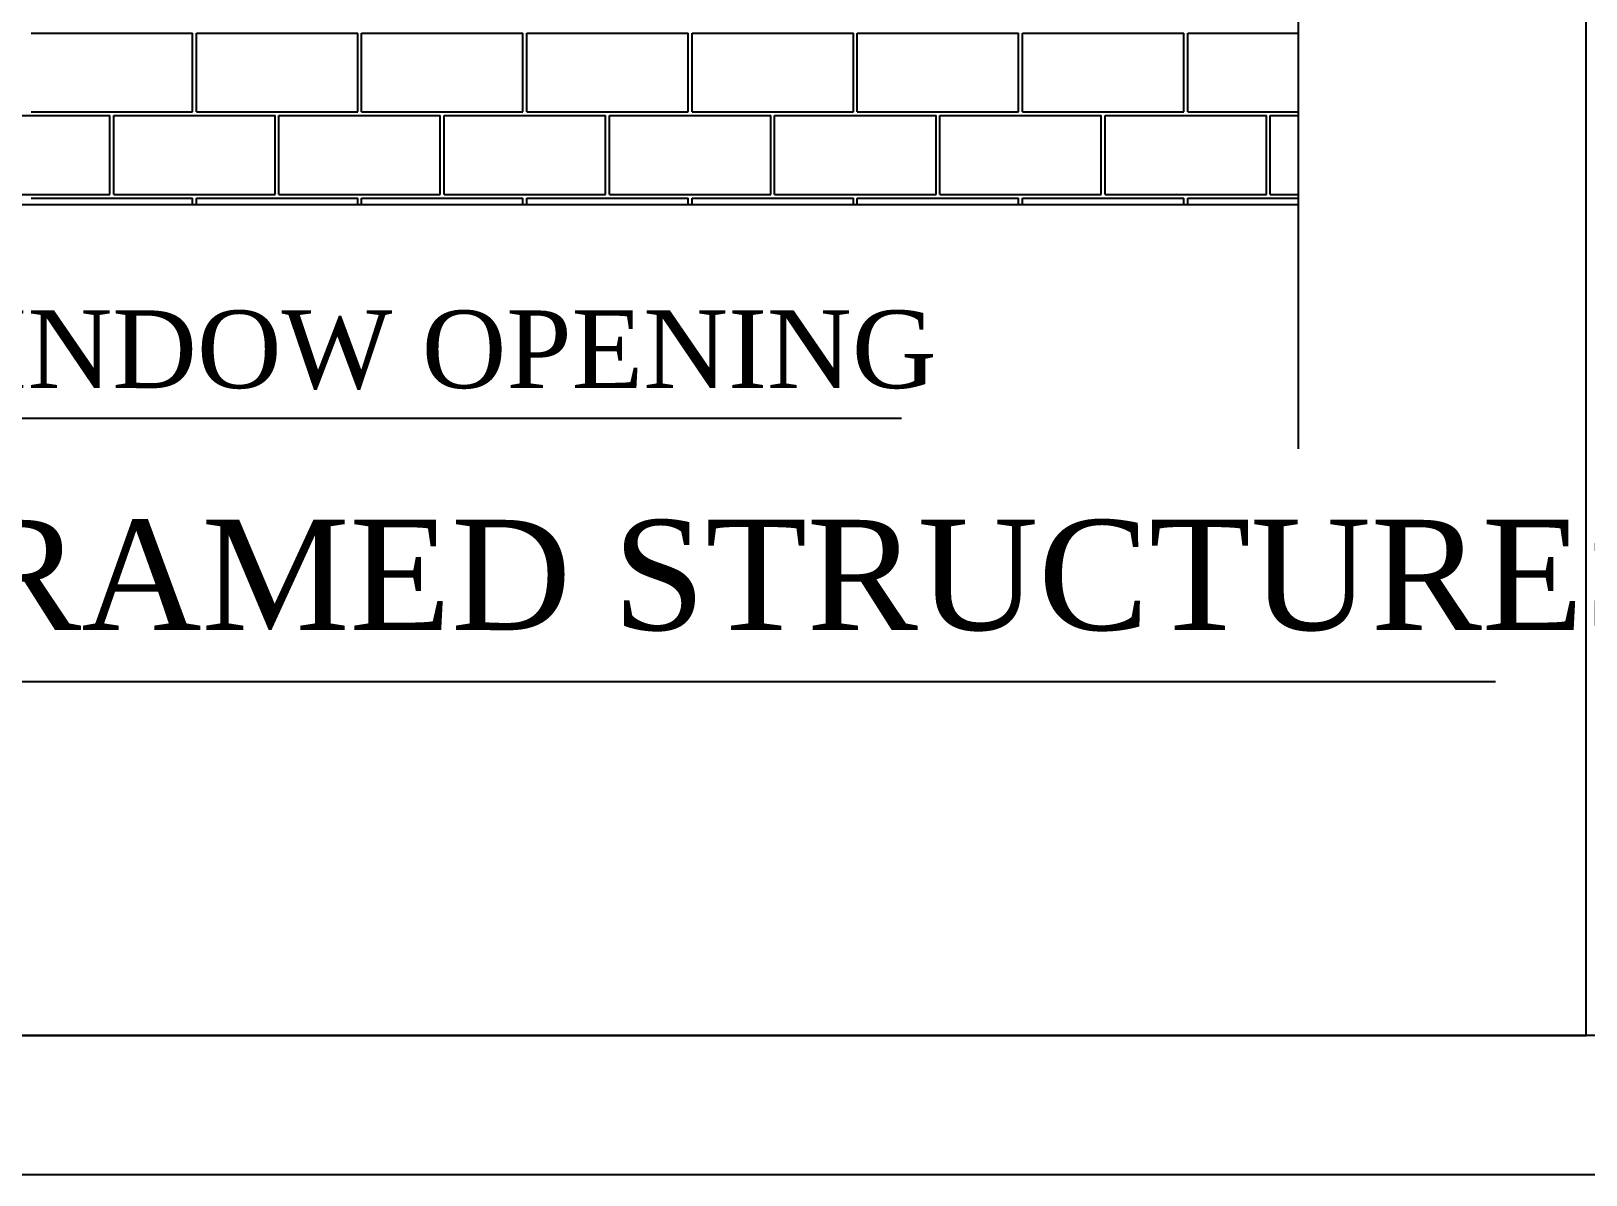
# Model space of a CAD drawing. Header units: metres. Extents: x 605 to 716, y 216 to 296.
# Drawn here: x 621.164 to 625.397, y 216.288 to 219.401 of the extents above; entities that cross this region are included whole.
import ezdxf

# ---------------------------------------------------------------- set-up
doc = ezdxf.new("R2010")
doc.units = ezdxf.units.M
doc.layers.add('1', color=1, linetype='Continuous')
doc.styles.add('TIMES', font='times.ttf', dxfattribs={"height": 9})

# ---------------------------------------------------------------- blocks, each defined once
blk = doc.blocks.new('A$C1A3C141D')
at = {"color": 0}
for p, q in [((308.09, -365.14), (308.09, -129.52)), ((308.09, -332.26), (61.17, -332.26)), ((116.52, -361.01), (254.58, -361.01)), ((-347.41, -396.49), (334.68, -396.49))]:
    blk.add_line(p, q, dxfattribs=at)
at = {"color": 4}
for p, q in [((137.28, -309.12), (159.03, -309.12)), ((159.03, -319.73), (159.03, -309.12)), ((159.55, -309.12), (181.3, -309.12)), ((159.55, -319.73), (159.55, -309.12)), ((181.3, -319.73), (181.3, -309.12)), ((181.82, -309.12), (203.57, -309.12)), ((181.82, -319.73), (181.82, -309.12)), ((203.57, -319.73), (203.57, -309.12)), ((204.09, -309.12), (225.84, -309.12)), ((204.09, -319.73), (204.09, -309.12)), ((225.84, -319.73), (225.84, -309.12)), ((226.36, -309.12), (248.11, -309.12)), ((226.36, -319.73), (226.36, -309.12)), ((248.11, -319.73), (248.11, -309.12)), ((248.63, -309.12), (270.38, -309.12)), ((248.63, -319.73), (248.63, -309.12)), ((270.38, -319.73), (270.38, -309.12)), ((270.91, -309.12), (292.66, -309.12)), ((270.91, -319.73), (270.91, -309.12)), ((292.66, -319.73), (292.66, -309.12)), ((293.18, -309.12), (308.09, -309.12)), ((293.18, -319.73), (293.18, -309.12)), ((126.14, -320.25), (147.89, -320.25)), ((137.28, -319.73), (159.03, -319.73)), ((147.89, -330.87), (147.89, -320.25)), ((148.41, -330.87), (148.41, -320.25)), ((148.41, -320.25), (170.16, -320.25)), ((159.55, -319.73), (181.3, -319.73)), ((170.16, -330.87), (170.16, -320.25)), ((170.68, -320.25), (192.43, -320.25)), ((170.68, -330.87), (170.68, -320.25)), ((181.82, -319.73), (203.57, -319.73)), ((192.43, -330.87), (192.43, -320.25)), ((192.96, -320.25), (214.71, -320.25)), ((192.96, -330.87), (192.96, -320.25)), ((204.09, -319.73), (225.84, -319.73)), ((214.71, -330.87), (214.71, -320.25)), ((215.23, -320.25), (236.98, -320.25)), ((215.23, -330.87), (215.23, -320.25)), ((226.36, -319.73), (248.11, -319.73)), ((236.98, -330.87), (236.98, -320.25)), ((237.5, -320.25), (259.25, -320.25)), ((237.5, -330.87), (237.5, -320.25)), ((248.63, -319.73), (270.38, -319.73)), ((259.25, -330.87), (259.25, -320.25)), ((259.77, -320.25), (281.52, -320.25)), ((259.77, -330.87), (259.77, -320.25)), ((270.91, -319.73), (292.66, -319.73)), ((281.52, -330.87), (281.52, -320.25)), ((282.04, -320.25), (303.79, -320.25)), ((282.04, -330.87), (282.04, -320.25)), ((293.18, -319.73), (308.09, -319.73)), ((303.79, -330.87), (303.79, -320.25)), ((304.31, -320.25), (308.09, -320.25)), ((304.31, -330.87), (304.31, -320.25)), ((126.14, -330.87), (147.89, -330.87)), ((148.41, -330.87), (170.16, -330.87)), ((170.68, -330.87), (192.43, -330.87)), ((192.96, -330.87), (214.71, -330.87)), ((215.23, -330.87), (236.98, -330.87)), ((237.5, -330.87), (259.25, -330.87)), ((259.77, -330.87), (281.52, -330.87)), ((282.04, -330.87), (303.79, -330.87)), ((304.31, -330.87), (308.09, -330.87)), ((137.28, -331.39), (159.03, -331.39)), ((159.03, -332.26), (159.03, -331.39)), ((159.55, -332.26), (159.55, -331.39)), ((159.55, -331.39), (181.3, -331.39)), ((181.3, -332.26), (181.3, -331.39)), ((181.82, -331.39), (203.57, -331.39)), ((181.82, -332.26), (181.82, -331.39)), ((203.57, -332.26), (203.57, -331.39)), ((204.09, -331.39), (225.84, -331.39)), ((204.09, -332.26), (204.09, -331.39)), ((225.84, -332.26), (225.84, -331.39)), ((226.36, -331.39), (248.11, -331.39)), ((226.36, -332.26), (226.36, -331.39)), ((248.11, -332.26), (248.11, -331.39)), ((248.63, -331.39), (270.38, -331.39)), ((248.63, -332.26), (248.63, -331.39)), ((270.38, -332.26), (270.38, -331.39)), ((270.91, -331.39), (292.66, -331.39)), ((270.91, -332.26), (270.91, -331.39)), ((292.66, -332.26), (292.66, -331.39)), ((293.18, -331.39), (308.09, -331.39)), ((293.18, -332.26), (293.18, -331.39))]:
    blk.add_line(p, q, dxfattribs=at)
blk.add_lwpolyline([(-662.18, 196.65), (346.84, 196.65), (346.84, -444.23), (-662.18, -444.23)], close=True)
at = {"color": 4, "style": 'TIMES'}
for s, height, p in [('WINDOW OPENING', 10.4689, (116.6, -356.96)), ('SEISMIC REINFORCEMENT DETAILING FOR FRAMED STRUCTURES', 14.8478, (-346.87, -389.56))]:
    blk.add_text(s, height=height, dxfattribs=at).set_placement(p)

msp = doc.modelspace()

# ---------------------------------------------------------------- linework, layer by layer
for points in [[(604.6372, 295.5803), (716.4658, 295.5803), (716.4658, 216.2875), (604.6372, 216.2875)], [(605.0161, 295.2013), (716.0868, 295.2013), (716.0868, 216.6665), (605.0161, 216.6665)]]:
    msp.add_lwpolyline(points, close=True)

# ---------------------------------------------------------------- block references
at = {"layer": '1', "color": 0, "xscale": 0.0201984694141399, "yscale": 0.0201984694141399, "zscale": 0.0201984694141399}
msp.add_blockref('A$C1A3C141D', (618.3911, 225.6392), dxfattribs=at)

doc.saveas('drawing.dxf')
